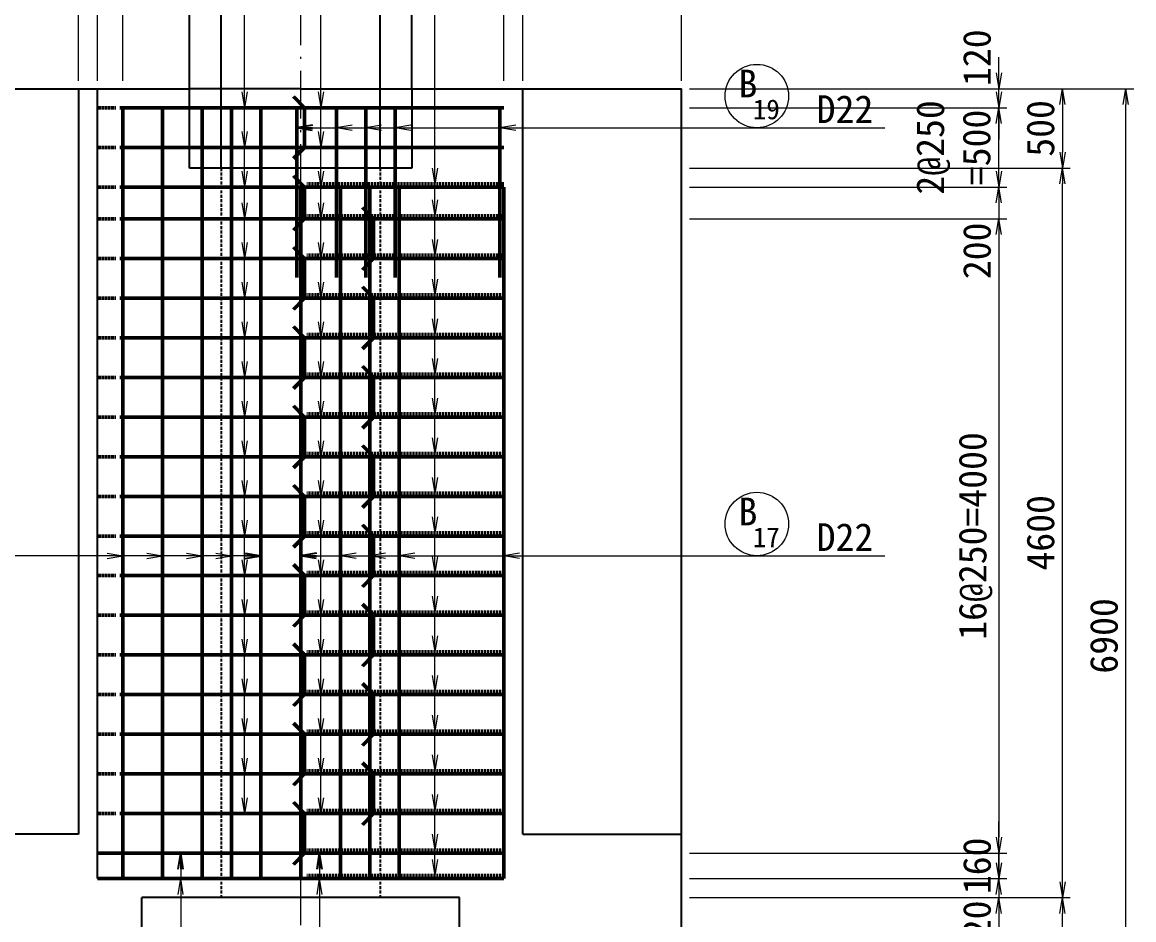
# Model space of a CAD drawing. Header units: millimetres. Extents: x 169470 to 758170, y -17820 to 11880.
# Drawn here: x 272498 to 279503, y -3266 to 2394 of the extents above; entities that cross this region are included whole.
import ezdxf
from ezdxf.enums import TextEntityAlignment as Align

# ---------------------------------------------------------------- set-up
doc = ezdxf.new("R2010")
doc.units = ezdxf.units.MM
doc.header["$LTSCALE"] = 50
doc.header["$PDSIZE"] = 300
doc.linetypes.add('DASHED2', pattern=[0.375, 0.25, -0.125])
doc.linetypes.add('SXF_一点短鎖線', pattern=[9.25, 6, -1.5, 0.25, -1.5])
doc.layers.get('Defpoints').update_dxf_attribs({"color": 151})
for name, color, linetype, lineweight in [('D-BMK', 2, 'SXF_一点短鎖線', 13), ('D-STR', 1, 'Continuous', 25), ('D-STR-DIM', 7, 'Continuous', 13), ('D-STR-HTXT', 7, 'Continuous', 13), ('D-STR-STR1', 2, 'Continuous', 50), ('D-STR-STR3', 4, 'Continuous', 50), ('D-STR-STR4', 1, 'Continuous', 50), ('D-STR-TXT', 7, 'Continuous', 13)]:
    doc.layers.add(name, color=color, linetype=linetype, lineweight=lineweight)
doc.styles.add('YOKO_GOTHIC', font='MS Gothic.ttf')
doc.dimstyles.new('S50', dxfattribs={"dimscale": 50, "dimtxt": 3.5, "dimasz": 2, "dimexe": 1, "dimexo": 1, "dimgap": 1, "dimtad": 1, "dimdec": 0, "dimzin": 1, "dimdsep": 46, "dimtxsty": 'YOKO_GOTHIC', "dimblk": 'OPEN', "dimcen": 0, "dimclrd": 256, "dimclre": 256, "dimclrt": 256, "dimaunit": 1, "dimadec": 3, "dimazin": 0, "dimtfac": 1, "dimtdec": 0, "dimtix": 1, "dimtmove": 2, "dimatfit": 3, "dimldrblk": 'OPEN', "dimfxl": 1, "dimlwd": -1, "dimlwe": -1, "dimarcsym": 2})

# ---------------------------------------------------------------- blocks, each defined once
blk = doc.blocks.new('_Open')
at = {"color": 0, "linetype": 'ByBlock', "lineweight": -2}
for p, q in [((-1, 0.167), (0, 0)), ((-1, -0.167), (0, 0)), ((0, 0), (-1, 0))]:
    blk.add_line(p, q, dxfattribs=at)
blk = doc.blocks.new('*D3433')
at = {"layer": 'D-STR-DIM', "transparency": 16777216}
for p, q in [((276703, 1974.7), (279503, 1974.7)), ((279453, -4825.6), (279453, 1874.7)), ((276703, -4925.6), (279503, -4925.6))]:
    blk.add_line(p, q, dxfattribs=at)
at = {"layer": 'Defpoints', "color": 0, "transparency": 16777216}
for p in [(276653, 1974.7), (279453, 1974.7), (276653, -4925.6)]:
    blk.add_point(p, dxfattribs=at)
at = {"layer": 'D-STR-DIM', "transparency": 16777216, "xscale": 100, "yscale": 100, "zscale": 100}
for p, rotation in [((279453, 1974.7), 90), ((279453, -4925.6), 270)]:
    blk.add_blockref('_Open', p, dxfattribs=dict(at, rotation=rotation))
at = {"layer": 'D-STR-DIM', "transparency": 16777216, "insert": (279315.5, -1475.5), "char_height": 175, "attachment_point": 5, "rotation": 90, "style": 'YOKO_GOTHIC'}
blk.add_mtext('6900', dxfattribs=at)
blk = doc.blocks.new('*D3435')
at = {"layer": 'D-STR-DIM', "transparency": 16777216}
for p, q in [((276703, -3125.6), (279103, -3125.6)), ((279053, -3925.6), (279053, -3225.6)), ((276703, -4025.6), (279103, -4025.6))]:
    blk.add_line(p, q, dxfattribs=at)
at = {"layer": 'Defpoints', "color": 0, "transparency": 16777216}
for p in [(276653, -3125.6), (279053, -3125.6), (276653, -4025.6)]:
    blk.add_point(p, dxfattribs=at)
at = {"layer": 'D-STR-DIM', "transparency": 16777216, "xscale": 100, "yscale": 100, "zscale": 100}
for p, rotation in [((279053, -3125.6), 90), ((279053, -4025.6), 270)]:
    blk.add_blockref('_Open', p, dxfattribs=dict(at, rotation=rotation))
at = {"layer": 'D-STR-DIM', "transparency": 16777216, "insert": (278915.5, -3575.6), "char_height": 175, "attachment_point": 5, "rotation": 90, "style": 'YOKO_GOTHIC'}
blk.add_mtext('900', dxfattribs=at)
blk = doc.blocks.new('*D3436')
at = {"layer": 'D-STR-DIM', "transparency": 16777216}
for p, q in [((276703, 1474.7), (279103, 1474.7)), ((279053, -3025.6), (279053, 1374.7)), ((276703, -3125.6), (279103, -3125.6))]:
    blk.add_line(p, q, dxfattribs=at)
at = {"layer": 'Defpoints', "color": 0, "transparency": 16777216}
for p in [(276653, 1474.7), (279053, 1474.7), (276653, -3125.6)]:
    blk.add_point(p, dxfattribs=at)
at = {"layer": 'D-STR-DIM', "transparency": 16777216, "xscale": 100, "yscale": 100, "zscale": 100}
for p, rotation in [((279053, 1474.7), 90), ((279053, -3125.6), 270)]:
    blk.add_blockref('_Open', p, dxfattribs=dict(at, rotation=rotation))
at = {"layer": 'D-STR-DIM', "transparency": 16777216, "insert": (278915.5, -825.5), "char_height": 175, "attachment_point": 5, "rotation": 90, "style": 'YOKO_GOTHIC'}
blk.add_mtext('4600', dxfattribs=at)
blk = doc.blocks.new('*D3437')
at = {"layer": 'D-STR-DIM', "transparency": 16777216}
for p, q in [((278653, 1454.7), (278653, 1554.7)), ((276703, 1354.7), (278703, 1354.7)), ((278653, 1354.7), (278653, 1154.7)), ((276703, 1154.7), (278703, 1154.7)), ((278653, 1054.7), (278653, 954.7))]:
    blk.add_line(p, q, dxfattribs=at)
at = {"layer": 'Defpoints', "color": 0, "transparency": 16777216}
for p in [(276653, 1354.7), (276653, 1154.7), (278653, 1154.7)]:
    blk.add_point(p, dxfattribs=at)
at = {"layer": 'D-STR-DIM', "transparency": 16777216, "xscale": 100, "yscale": 100, "zscale": 100}
for p, rotation in [((278653, 1354.7), 270), ((278653, 1154.7), 90)]:
    blk.add_blockref('_Open', p, dxfattribs=dict(at, rotation=rotation))
at = {"layer": 'D-STR-DIM', "transparency": 16777216, "insert": (278515.5, 952.7), "char_height": 175, "attachment_point": 5, "rotation": 90, "style": 'YOKO_GOTHIC'}
blk.add_mtext('200', dxfattribs=at)
blk = doc.blocks.new('*D3438')
at = {"layer": 'D-STR-DIM', "transparency": 16777216}
for p, q in [((276703, 1154.7), (278703, 1154.7)), ((278653, 1054.7), (278653, -2745.6)), ((276703, -2845.6), (278703, -2845.6))]:
    blk.add_line(p, q, dxfattribs=at)
at = {"layer": 'Defpoints', "color": 0, "transparency": 16777216}
for p in [(276653, 1154.7), (276653, -2845.6), (278653, -2845.6)]:
    blk.add_point(p, dxfattribs=at)
at = {"layer": 'D-STR-DIM', "transparency": 16777216, "xscale": 100, "yscale": 100, "zscale": 100}
for p, rotation in [((278653, 1154.7), 90), ((278653, -2845.6), 270)]:
    blk.add_blockref('_Open', p, dxfattribs=dict(at, rotation=rotation))
at = {"layer": 'D-STR-DIM', "transparency": 16777216, "insert": (278506.1, -845.5), "char_height": 175, "attachment_point": 5, "rotation": 90, "style": 'YOKO_GOTHIC'}
blk.add_mtext('16@250=4000', dxfattribs=at)
blk = doc.blocks.new('*D3439')
at = {"layer": 'D-STR-DIM', "transparency": 16777216}
for p, q in [((278653, -2745.6), (278653, -2645.6)), ((276703, -2845.6), (278703, -2845.6)), ((278653, -2845.6), (278653, -3005.6)), ((276703, -3005.6), (278703, -3005.6)), ((278653, -3105.6), (278653, -3205.6))]:
    blk.add_line(p, q, dxfattribs=at)
at = {"layer": 'Defpoints', "color": 0, "transparency": 16777216}
for p in [(276653, -2845.6), (276653, -3005.6), (278653, -3005.6)]:
    blk.add_point(p, dxfattribs=at)
at = {"layer": 'D-STR-DIM', "transparency": 16777216, "xscale": 100, "yscale": 100, "zscale": 100}
for p, rotation in [((278653, -2845.6), 270), ((278653, -3005.6), 90)]:
    blk.add_blockref('_Open', p, dxfattribs=dict(at, rotation=rotation))
at = {"layer": 'D-STR-DIM', "transparency": 16777216, "insert": (278515.5, -2925.6), "char_height": 175, "attachment_point": 5, "rotation": 90, "style": 'YOKO_GOTHIC'}
blk.add_mtext('160', dxfattribs=at)
blk = doc.blocks.new('*D3440')
at = {"layer": 'D-STR-DIM', "transparency": 16777216}
for p, q in [((278653, 2074.7), (278653, 2174.7)), ((276703, 1974.7), (278703, 1974.7)), ((278653, 1854.7), (278653, 1974.7)), ((276703, 1854.7), (278703, 1854.7)), ((278653, 1754.7), (278653, 1654.7))]:
    blk.add_line(p, q, dxfattribs=at)
at = {"layer": 'Defpoints', "color": 0, "transparency": 16777216}
for p in [(276653, 1974.7), (278653, 1974.7), (276653, 1854.7)]:
    blk.add_point(p, dxfattribs=at)
at = {"layer": 'D-STR-DIM', "transparency": 16777216, "xscale": 100, "yscale": 100, "zscale": 100}
for p, rotation in [((278653, 1974.7), 270), ((278653, 1854.7), 90)]:
    blk.add_blockref('_Open', p, dxfattribs=dict(at, rotation=rotation))
at = {"layer": 'D-STR-DIM', "transparency": 16777216, "insert": (278515.5, 2170.6), "char_height": 175, "attachment_point": 5, "rotation": 90, "style": 'YOKO_GOTHIC'}
blk.add_mtext('120', dxfattribs=at)
blk = doc.blocks.new('*D3441')
at = {"layer": 'D-STR-DIM', "transparency": 16777216}
for p, q in [((276703, 1974.7), (279103, 1974.7)), ((279053, 1874.7), (279053, 1574.7)), ((276703, 1474.7), (279103, 1474.7))]:
    blk.add_line(p, q, dxfattribs=at)
at = {"layer": 'Defpoints', "color": 0, "transparency": 16777216}
for p in [(276653, 1974.7), (276653, 1474.7), (279053, 1474.7)]:
    blk.add_point(p, dxfattribs=at)
at = {"layer": 'D-STR-DIM', "transparency": 16777216, "xscale": 100, "yscale": 100, "zscale": 100}
for p, rotation in [((279053, 1974.7), 90), ((279053, 1474.7), 270)]:
    blk.add_blockref('_Open', p, dxfattribs=dict(at, rotation=rotation))
at = {"layer": 'D-STR-DIM', "transparency": 16777216, "insert": (278915.5, 1724.7), "char_height": 175, "attachment_point": 5, "rotation": 90, "style": 'YOKO_GOTHIC'}
blk.add_mtext('500', dxfattribs=at)
blk = doc.blocks.new('*D3602')
at = {"layer": 'D-STR-DIM', "transparency": 16777216}
for p, q in [((271853, 2024.7), (271853, 5808.3)), ((271953, 5758.3), (276553, 5758.3)), ((276653, 2024.7), (276653, 5808.3))]:
    blk.add_line(p, q, dxfattribs=at)
at = {"layer": 'Defpoints', "color": 0, "transparency": 16777216}
for p in [(276653, 5758.3), (271853, 1974.7), (276653, 1974.7)]:
    blk.add_point(p, dxfattribs=at)
at = {"layer": 'D-STR-DIM', "transparency": 16777216, "xscale": 100, "yscale": 100, "zscale": 100, "rotation": 180}
blk.add_blockref('_Open', (271853, 5758.3), dxfattribs=at)
at = {"layer": 'D-STR-DIM', "transparency": 16777216, "xscale": 100, "yscale": 100, "zscale": 100}
blk.add_blockref('_Open', (276653, 5758.3), dxfattribs=at)
at = {"layer": 'D-STR-DIM', "transparency": 16777216, "insert": (274253, 5895.8), "char_height": 175, "attachment_point": 5, "style": 'YOKO_GOTHIC'}
blk.add_mtext('4800', dxfattribs=at)
blk = doc.blocks.new('*D3605')
at = {"layer": 'D-STR-DIM', "transparency": 16777216}
for p, q in [((272853, 2024.7), (272853, 5008.3)), ((272973, 2024.7), (272973, 5008.3)), ((272753, 4958.3), (272653, 4958.3)), ((272853, 4958.3), (272973, 4958.3)), ((273073, 4958.3), (273173, 4958.3))]:
    blk.add_line(p, q, dxfattribs=at)
at = {"layer": 'Defpoints', "color": 0, "transparency": 16777216}
for p in [(272973, 4958.3), (272853, 1974.7), (272973, 1974.7)]:
    blk.add_point(p, dxfattribs=at)
at = {"layer": 'D-STR-DIM', "transparency": 16777216, "xscale": 100, "yscale": 100, "zscale": 100}
blk.add_blockref('_Open', (272853, 4958.3), dxfattribs=at)
at = {"layer": 'D-STR-DIM', "transparency": 16777216, "xscale": 100, "yscale": 100, "zscale": 100, "rotation": 180}
blk.add_blockref('_Open', (272973, 4958.3), dxfattribs=at)
at = {"layer": 'D-STR-DIM', "transparency": 16777216, "insert": (272804.1, 5095.8), "char_height": 175, "attachment_point": 5, "style": 'YOKO_GOTHIC'}
blk.add_mtext('120', dxfattribs=at)
blk = doc.blocks.new('*D3606')
at = {"layer": 'D-STR-DIM', "transparency": 16777216}
for p, q in [((272973, 2024.7), (272973, 5008.3)), ((273133, 2024.7), (273133, 5008.3)), ((272873, 4958.3), (272773, 4958.3)), ((272973, 4958.3), (273133, 4958.3)), ((273233, 4958.3), (273333, 4958.3))]:
    blk.add_line(p, q, dxfattribs=at)
at = {"layer": 'Defpoints', "color": 0, "transparency": 16777216}
for p in [(273133, 4958.3), (272973, 1974.7), (273133, 1974.7)]:
    blk.add_point(p, dxfattribs=at)
at = {"layer": 'D-STR-DIM', "transparency": 16777216, "xscale": 100, "yscale": 100, "zscale": 100}
blk.add_blockref('_Open', (272973, 4958.3), dxfattribs=at)
at = {"layer": 'D-STR-DIM', "transparency": 16777216, "xscale": 100, "yscale": 100, "zscale": 100, "rotation": 180}
blk.add_blockref('_Open', (273133, 4958.3), dxfattribs=at)
at = {"layer": 'D-STR-DIM', "transparency": 16777216, "insert": (273053, 4627.5), "char_height": 175, "attachment_point": 5, "style": 'YOKO_GOTHIC'}
blk.add_mtext('160', dxfattribs=at)
blk = doc.blocks.new('*D3607')
at = {"layer": 'D-STR-DIM', "transparency": 16777216}
for p, q in [((273133, 2024.7), (273133, 5008.3)), ((273633, 3037.2), (273633, 5008.3)), ((273233, 4958.3), (273533, 4958.3))]:
    blk.add_line(p, q, dxfattribs=at)
at = {"layer": 'Defpoints', "color": 0, "transparency": 16777216}
for p in [(273633, 4958.3), (273633, 2987.2), (273133, 1974.7)]:
    blk.add_point(p, dxfattribs=at)
at = {"layer": 'D-STR-DIM', "transparency": 16777216, "xscale": 100, "yscale": 100, "zscale": 100, "rotation": 180}
blk.add_blockref('_Open', (273133, 4958.3), dxfattribs=at)
at = {"layer": 'D-STR-DIM', "transparency": 16777216, "xscale": 100, "yscale": 100, "zscale": 100}
blk.add_blockref('_Open', (273633, 4958.3), dxfattribs=at)
at = {"layer": 'D-STR-DIM', "transparency": 16777216, "insert": (273383, 4958.3), "char_height": 175, "attachment_point": 5, "style": 'YOKO_GOTHIC'}
blk.add_mtext('2@250\\P=500', dxfattribs=at)
blk = doc.blocks.new('*D3611')
at = {"layer": 'D-STR-DIM', "transparency": 16777216}
for p, q in [((275533, 2024.7), (275533, 5008.3)), ((275653, 2024.7), (275653, 5008.3)), ((275433, 4958.3), (275333, 4958.3)), ((275653, 4958.3), (275533, 4958.3)), ((275753, 4958.3), (275853, 4958.3))]:
    blk.add_line(p, q, dxfattribs=at)
at = {"layer": 'Defpoints', "color": 0, "transparency": 16777216}
for p in [(275533, 4958.3), (275533, 1974.7), (275653, 1974.7)]:
    blk.add_point(p, dxfattribs=at)
at = {"layer": 'D-STR-DIM', "transparency": 16777216, "xscale": 100, "yscale": 100, "zscale": 100}
blk.add_blockref('_Open', (275533, 4958.3), dxfattribs=at)
at = {"layer": 'D-STR-DIM', "transparency": 16777216, "xscale": 100, "yscale": 100, "zscale": 100, "rotation": 180}
blk.add_blockref('_Open', (275653, 4958.3), dxfattribs=at)
at = {"layer": 'D-STR-DIM', "transparency": 16777216, "insert": (275593, 5095.8), "char_height": 175, "attachment_point": 5, "style": 'YOKO_GOTHIC'}
blk.add_mtext('120', dxfattribs=at)
blk = doc.blocks.new('*D3612')
at = {"layer": 'D-STR-DIM', "transparency": 16777216}
for p, q in [((274873, 3037.2), (274873, 5008.3)), ((275533, 2024.7), (275533, 5008.3)), ((275433, 4958.3), (274973, 4958.3))]:
    blk.add_line(p, q, dxfattribs=at)
at = {"layer": 'Defpoints', "color": 0, "transparency": 16777216}
for p in [(274873, 4958.3), (274873, 2987.2), (275533, 1974.7)]:
    blk.add_point(p, dxfattribs=at)
at = {"layer": 'D-STR-DIM', "transparency": 16777216, "xscale": 100, "yscale": 100, "zscale": 100, "rotation": 180}
blk.add_blockref('_Open', (274873, 4958.3), dxfattribs=at)
at = {"layer": 'D-STR-DIM', "transparency": 16777216, "xscale": 100, "yscale": 100, "zscale": 100}
blk.add_blockref('_Open', (275533, 4958.3), dxfattribs=at)
at = {"layer": 'D-STR-DIM', "transparency": 16777216, "insert": (275203, 5095.8), "char_height": 175, "attachment_point": 5, "style": 'YOKO_GOTHIC'}
blk.add_mtext('660', dxfattribs=at)
blk = doc.blocks.new('*D3624')
at = {"layer": 'D-STR-DIM', "transparency": 16777216}
for p, q in [((278653, -2905.6), (278653, -2805.6)), ((276703, -3005.6), (278703, -3005.6)), ((278653, -3005.6), (278653, -3125.6)), ((276703, -3125.6), (278703, -3125.6)), ((278653, -3225.6), (278653, -3325.6))]:
    blk.add_line(p, q, dxfattribs=at)
at = {"layer": 'Defpoints', "color": 0, "transparency": 16777216}
for p in [(276653, -3005.6), (276653, -3125.6), (278653, -3125.6)]:
    blk.add_point(p, dxfattribs=at)
at = {"layer": 'D-STR-DIM', "transparency": 16777216, "xscale": 100, "yscale": 100, "zscale": 100}
for p, rotation in [((278653, -3005.6), 270), ((278653, -3125.6), 90)]:
    blk.add_blockref('_Open', p, dxfattribs=dict(at, rotation=rotation))
at = {"layer": 'D-STR-DIM', "transparency": 16777216, "insert": (278515.5, -3322.3), "char_height": 175, "attachment_point": 5, "rotation": 90, "style": 'YOKO_GOTHIC'}
blk.add_mtext('120', dxfattribs=at)
blk = doc.blocks.new('*D4574')
at = {"layer": 'D-STR-DIM', "transparency": 16777216}
for p, q in [((272853, 2024.7), (272853, 5408.3)), ((273553, 3037.2), (273553, 5408.3)), ((273453, 5358.3), (272953, 5358.3))]:
    blk.add_line(p, q, dxfattribs=at)
at = {"layer": 'Defpoints', "color": 0, "transparency": 16777216}
for p in [(272853, 5358.3), (273553, 2987.2), (272853, 1974.7)]:
    blk.add_point(p, dxfattribs=at)
at = {"layer": 'D-STR-DIM', "transparency": 16777216, "xscale": 100, "yscale": 100, "zscale": 100, "rotation": 180}
blk.add_blockref('_Open', (272853, 5358.3), dxfattribs=at)
at = {"layer": 'D-STR-DIM', "transparency": 16777216, "xscale": 100, "yscale": 100, "zscale": 100}
blk.add_blockref('_Open', (273553, 5358.3), dxfattribs=at)
at = {"layer": 'D-STR-DIM', "transparency": 16777216, "insert": (273203, 5495.8), "char_height": 175, "attachment_point": 5, "style": 'YOKO_GOTHIC'}
blk.add_mtext('700', dxfattribs=at)
blk = doc.blocks.new('*D4575')
at = {"layer": 'D-STR-DIM', "transparency": 16777216}
for p, q in [((271853, 2024.7), (271853, 5408.3)), ((272853, 2024.7), (272853, 5408.3)), ((272753, 5358.3), (271953, 5358.3))]:
    blk.add_line(p, q, dxfattribs=at)
at = {"layer": 'Defpoints', "color": 0, "transparency": 16777216}
for p in [(271853, 5358.3), (271853, 1974.7), (272853, 1974.7)]:
    blk.add_point(p, dxfattribs=at)
at = {"layer": 'D-STR-DIM', "transparency": 16777216, "xscale": 100, "yscale": 100, "zscale": 100, "rotation": 180}
blk.add_blockref('_Open', (271853, 5358.3), dxfattribs=at)
at = {"layer": 'D-STR-DIM', "transparency": 16777216, "xscale": 100, "yscale": 100, "zscale": 100}
blk.add_blockref('_Open', (272853, 5358.3), dxfattribs=at)
at = {"layer": 'D-STR-DIM', "transparency": 16777216, "insert": (272353, 5495.8), "char_height": 175, "attachment_point": 5, "style": 'YOKO_GOTHIC'}
blk.add_mtext('1000', dxfattribs=at)
blk = doc.blocks.new('*D3826')
at = {"layer": 'D-STR-DIM', "transparency": 16777216}
for p, q in [((274953, 3037.2), (274953, 5408.3)), ((275653, 2024.7), (275653, 5408.3)), ((275053, 5358.3), (275553, 5358.3))]:
    blk.add_line(p, q, dxfattribs=at)
at = {"layer": 'Defpoints', "color": 0, "transparency": 16777216}
for p in [(275653, 5358.3), (274953, 2987.2), (275653, 1974.7)]:
    blk.add_point(p, dxfattribs=at)
at = {"layer": 'D-STR-DIM', "transparency": 16777216, "xscale": 100, "yscale": 100, "zscale": 100, "rotation": 180}
blk.add_blockref('_Open', (274953, 5358.3), dxfattribs=at)
at = {"layer": 'D-STR-DIM', "transparency": 16777216, "xscale": 100, "yscale": 100, "zscale": 100}
blk.add_blockref('_Open', (275653, 5358.3), dxfattribs=at)
at = {"layer": 'D-STR-DIM', "transparency": 16777216, "insert": (275303, 5495.8), "char_height": 175, "attachment_point": 5, "style": 'YOKO_GOTHIC'}
blk.add_mtext('700', dxfattribs=at)
blk = doc.blocks.new('*D3827')
at = {"layer": 'D-STR-DIM', "transparency": 16777216}
for p, q in [((275653, 2024.7), (275653, 5408.3)), ((276653, 2024.7), (276653, 5408.3)), ((275753, 5358.3), (276553, 5358.3))]:
    blk.add_line(p, q, dxfattribs=at)
at = {"layer": 'Defpoints', "color": 0, "transparency": 16777216}
for p in [(276653, 5358.3), (275653, 1974.7), (276653, 1974.7)]:
    blk.add_point(p, dxfattribs=at)
at = {"layer": 'D-STR-DIM', "transparency": 16777216, "xscale": 100, "yscale": 100, "zscale": 100, "rotation": 180}
blk.add_blockref('_Open', (275653, 5358.3), dxfattribs=at)
at = {"layer": 'D-STR-DIM', "transparency": 16777216, "xscale": 100, "yscale": 100, "zscale": 100}
blk.add_blockref('_Open', (276653, 5358.3), dxfattribs=at)
at = {"layer": 'D-STR-DIM', "transparency": 16777216, "insert": (276153, 5495.8), "char_height": 175, "attachment_point": 5, "style": 'YOKO_GOTHIC'}
blk.add_mtext('1000', dxfattribs=at)
blk = doc.blocks.new('*D3902')
at = {"layer": 'D-STR-DIM', "transparency": 16777216}
for p, q in [((278653, 1954.7), (278653, 2054.7)), ((276703, 1854.7), (278703, 1854.7)), ((278653, 1354.7), (278653, 1854.7)), ((276703, 1354.7), (278703, 1354.7)), ((278653, 1254.7), (278653, 1154.7))]:
    blk.add_line(p, q, dxfattribs=at)
at = {"layer": 'Defpoints', "color": 0, "transparency": 16777216}
for p in [(276653, 1854.7), (278653, 1854.7), (276653, 1354.7)]:
    blk.add_point(p, dxfattribs=at)
at = {"layer": 'D-STR-DIM', "transparency": 16777216, "xscale": 100, "yscale": 100, "zscale": 100}
for p, rotation in [((278653, 1854.7), 270), ((278653, 1354.7), 90)]:
    blk.add_blockref('_Open', p, dxfattribs=dict(at, rotation=rotation))
at = {"layer": 'D-STR-DIM', "transparency": 16777216, "insert": (278367.4, 1604.7), "char_height": 175, "attachment_point": 5, "rotation": 90, "style": 'YOKO_GOTHIC'}
blk.add_mtext('2@250\\P=500', dxfattribs=at)

msp = doc.modelspace()

# ---------------------------------------------------------------- linework, layer by layer
at = {"layer": 'D-BMK'}
msp.add_line((274252.96, -5149.84), (274252.96, 3386.4), dxfattribs=at)
at = {"layer": 'D-STR'}
for p, q in [((273552.96, 1974.68), (273552.96, 2987.2)), ((273752.96, 1474.68), (273752.96, 2987.2)), ((274752.96, 1474.68), (274752.96, 2987.2)), ((274952.96, 1974.68), (274952.96, 2987.2)), ((271852.96, 1974.68), (273552.96, 1974.68)), ((272852.96, 1974.68), (272852.96, -2725.61)), ((273552.96, 1474.68), (273552.96, 1974.68)), ((274252.96, 1974.68), (276652.96, 1974.68)), ((274952.96, 1974.68), (274952.96, 1474.68)), ((274952.96, 1974.68), (274952.96, 1474.68)), ((275652.96, -2725.61), (275652.96, 1974.68)), ((276652.96, -4925.61), (276652.96, 1974.68)), ((274252.96, 1474.68), (273552.96, 1474.68)), ((274952.96, 1474.68), (274252.96, 1474.68)), ((274952.96, 1474.68), (274252.96, 1474.68)), ((272852.96, -2725.61), (271852.96, -2725.61)), ((275652.96, -2725.61), (276652.96, -2725.61)), ((273252.96, -4025.61), (273252.96, -3125.61)), ((275252.96, -3125.61), (273252.96, -3125.61)), ((275252.96, -4025.61), (275252.96, -3125.61))]:
    msp.add_line(p, q, dxfattribs=at)
at = {"layer": 'D-STR', "ltscale": 0.2}
msp.add_line((274252.96, 1974.68), (273552.96, 1974.68), dxfattribs=at)
at = {"layer": 'D-STR', "linetype": 'DASHED2', "ltscale": 1.5}
for p, q in [((273752.96, 1474.68), (273752.96, -3125.61)), ((274752.96, 1474.68), (274752.96, -3125.61))]:
    msp.add_line(p, q, dxfattribs=at)
at = {"layer": 'D-STR-HTXT'}
for p, q in [((273898.97, -2595.61), (273898.97, 3332.01)), ((274379.84, -2595.61), (274379.84, 3332.01)), ((275098.19, -2985.61), (275098.19, 2600.23)), ((276927.96, 1728.65), (277934.53, 1728.65)), ((276927.96, -970.01), (277934.53, -970.01))]:
    msp.add_line(p, q, dxfattribs=at)
at = {"layer": 'D-STR-HTXT', "color": 1}
for centre in [(277127.96, 1928.65), (277127.96, -770.01)]:
    msp.add_circle(centre, 200, dxfattribs=at)
at = {"layer": 'D-STR-STR1', "linetype": 'DASHED2', "ltscale": 0.5}
for p, q in [((273087.96, 1854.68), (272972.97, 1854.68)), ((273087.96, 1604.68), (272972.97, 1604.68)), ((273087.96, 1354.68), (272972.97, 1354.68)), ((273087.96, 1154.39), (272972.97, 1154.39)), ((273087.96, 904.39), (272972.97, 904.39)), ((273087.96, 654.39), (272972.97, 654.39)), ((273087.96, 404.39), (272972.97, 404.39)), ((273087.96, 154.39), (272972.97, 154.39)), ((273087.96, -95.61), (272972.97, -95.61)), ((273087.96, -345.61), (272972.97, -345.61)), ((273087.96, -595.61), (272972.97, -595.61)), ((273087.96, -845.61), (272972.97, -845.61)), ((273087.96, -1095.61), (272972.97, -1095.61)), ((273087.96, -1345.61), (272972.97, -1345.61)), ((273087.96, -1595.61), (272972.97, -1595.61)), ((273087.96, -1845.61), (272972.97, -1845.61)), ((273087.96, -2095.61), (272972.97, -2095.61)), ((273087.96, -2345.61), (272972.97, -2345.61)), ((273087.96, -2595.61), (272972.97, -2595.61))]:
    msp.add_line(p, q, dxfattribs=at)
at = {"layer": 'D-STR-STR1'}
for p, q in [((275532.96, 1854.68), (273112.96, 1854.68)), ((273132.96, 1854.68), (273132.96, -3005.61)), ((273382.96, 1854.68), (273382.96, -3005.61)), ((273632.96, 1854.68), (273632.96, -3005.61)), ((273817.96, 1854.68), (273817.96, -3005.61)), ((274002.96, 1854.68), (274002.96, -3005.61)), ((274227.96, 1854.68), (274227.96, 784.68)), ((274477.96, 1854.68), (274477.96, 784.68)), ((274662.96, 1854.68), (274662.96, 784.68)), ((274847.96, 1854.68), (274847.96, 784.68)), ((275507.96, 1854.68), (275507.96, 784.68)), ((275532.96, 1604.68), (273112.96, 1604.68)), ((275532.96, 1354.68), (273112.96, 1354.68)), ((274252.96, 1354.68), (274252.96, -3005.61)), ((274502.96, -3005.61), (274502.96, 1354.68)), ((274687.96, -3005.61), (274687.96, 1354.68)), ((274872.96, -3005.61), (274872.96, 1354.68)), ((275532.96, -3005.61), (275532.96, 1354.68)), ((275532.96, 1154.39), (273112.96, 1154.39)), ((275532.96, 904.39), (273112.96, 904.39)), ((275532.96, 654.39), (273112.96, 654.39)), ((275532.96, 404.39), (273112.96, 404.39)), ((275532.96, 154.39), (273112.96, 154.39)), ((275532.96, -95.61), (273112.96, -95.61)), ((275532.96, -345.61), (273112.96, -345.61)), ((275532.96, -595.61), (273112.96, -595.61)), ((275532.96, -845.61), (273112.96, -845.61)), ((275532.96, -1095.61), (273112.96, -1095.61)), ((275532.96, -1345.61), (273112.96, -1345.61)), ((275532.96, -1595.61), (273112.96, -1595.61)), ((275532.96, -1845.61), (273112.96, -1845.61)), ((275532.96, -2095.61), (273112.96, -2095.61)), ((275532.96, -2345.61), (273112.96, -2345.61)), ((275532.96, -2595.61), (273112.96, -2595.61)), ((275532.96, -2845.61), (272972.97, -2845.61)), ((275532.96, -3005.61), (272972.97, -3005.61))]:
    msp.add_line(p, q, dxfattribs=at)
at = {"layer": 'D-STR-STR3'}
for points in [[(274207.25, 1533.97), (274277.96, 1604.68), (274277.96, 1854.68), (274207.25, 1925.39)], [(274207.25, 1083.68), (274277.96, 1154.39), (274277.96, 1354.68), (274207.25, 1425.39)], [(274642.25, 833.68), (274712.96, 904.39), (274712.96, 1154.39), (274642.25, 1225.1)], [(274207.25, 583.68), (274277.96, 654.39), (274277.96, 904.39), (274207.25, 975.1)], [(274642.25, 333.68), (274712.96, 404.39), (274712.96, 654.39), (274642.25, 725.1)], [(274207.25, 83.68), (274277.96, 154.39), (274277.96, 404.39), (274207.25, 475.1)], [(274642.25, -166.32), (274712.96, -95.61), (274712.96, 154.39), (274642.25, 225.1)], [(274207.25, -416.32), (274277.96, -345.61), (274277.96, -95.61), (274207.25, -24.9)], [(274642.25, -666.32), (274712.96, -595.61), (274712.96, -345.61), (274642.25, -274.9)], [(274207.25, -916.32), (274277.96, -845.61), (274277.96, -595.61), (274207.25, -524.9)], [(274642.25, -1166.32), (274712.96, -1095.61), (274712.96, -845.61), (274642.25, -774.9)], [(274207.25, -1416.32), (274277.96, -1345.61), (274277.96, -1095.61), (274207.25, -1024.9)], [(274642.25, -1666.32), (274712.96, -1595.61), (274712.96, -1345.61), (274642.25, -1274.9)], [(274207.25, -1916.32), (274277.96, -1845.61), (274277.96, -1595.61), (274207.25, -1524.9)], [(274642.25, -2166.32), (274712.96, -2095.61), (274712.96, -1845.61), (274642.25, -1774.9)], [(274207.25, -2416.32), (274277.96, -2345.61), (274277.96, -2095.61), (274207.25, -2024.9)], [(274642.25, -2666.32), (274712.96, -2595.61), (274712.96, -2345.61), (274642.25, -2274.9)], [(274207.25, -2916.32), (274277.96, -2845.61), (274277.96, -2595.61), (274207.25, -2524.9)]]:
    msp.add_lwpolyline(points, dxfattribs=at)
at = {"layer": 'D-STR-STR4', "linetype": 'DASHED2'}
for p, q in [((275532.96, 1374.68), (274292.67, 1374.68)), ((275532.96, 1174.39), (274292.67, 1174.39)), ((275532.96, 924.39), (274292.67, 924.39)), ((275532.96, 674.39), (274292.67, 674.39)), ((275532.96, 424.39), (274292.67, 424.39)), ((275532.96, 174.39), (274292.67, 174.39)), ((275532.96, -75.61), (274292.67, -75.61)), ((275532.96, -325.61), (274292.67, -325.61)), ((275532.96, -575.61), (274292.67, -575.61)), ((275532.96, -825.61), (274292.67, -825.61)), ((275532.96, -1075.61), (274292.67, -1075.61)), ((275532.96, -1325.61), (274292.67, -1325.61)), ((275532.96, -1575.61), (274292.67, -1575.61)), ((275532.96, -1825.61), (274292.67, -1825.61)), ((275532.96, -2075.61), (274292.67, -2075.61)), ((275532.96, -2325.61), (274292.67, -2325.61)), ((275532.96, -2575.61), (274292.67, -2575.61)), ((275532.96, -2825.61), (274292.67, -2825.61)), ((275532.96, -2985.61), (274292.67, -2985.61))]:
    msp.add_line(p, q, dxfattribs=at)
at = {"layer": 'Defpoints'}
msp.add_line((272972.97, -3005.61), (272972.97, 1974.68), dxfattribs=at)

# ---------------------------------------------------------------- block references
at = {"layer": 'D-STR-HTXT', "yscale": 100, "zscale": 100}
for p, xscale, rotation in [((273898.97, 1854.68), 100, 270), ((274379.84, 1854.68), 100, 270), ((273898.97, 1604.68), 100, 270), ((274379.84, 1604.68), 100, 270), ((274477.96, 1728.65), 100, 180), ((274662.96, 1728.65), 100, 180), ((274847.96, 1728.65), 100, 180), ((275507.96, 1728.65), 100, 180), ((275098.19, 1374.68), 100, 270), ((273898.97, 1354.68), 100, 270), ((274379.84, 1354.68), 100, 270), ((275098.19, 1174.39), 100, 270), ((273898.97, 1154.39), 100, 270), ((274379.84, 1154.39), 100, 270), ((273898.97, 904.39), 100, 270), ((274379.84, 904.39), 100, 270), ((275098.19, 924.39), 100, 270), ((275098.19, 674.39), 100, 270), ((273898.97, 654.39), 100, 270), ((274379.84, 654.39), 100, 270), ((273898.97, 404.39), 100, 270), ((274379.84, 404.39), 100, 270), ((275098.19, 424.39), 100, 270), ((273898.97, 154.39), 100, 270), ((274379.84, 154.39), 100, 270), ((275098.19, 174.39), 100, 270), ((273898.97, -95.61), 100, 270), ((274379.84, -95.61), 100, 270), ((275098.19, -75.61), 100, 270), ((273898.97, -345.61), 100, 270), ((274379.84, -345.61), 100, 270), ((275098.19, -325.61), 100, 270), ((275098.19, -575.61), 100, 270), ((273898.97, -595.61), 100, 270), ((274379.84, -595.61), 100, 270), ((273898.97, -845.61), 100, 270), ((274379.84, -845.61), 100, 270), ((275098.19, -825.61), 100, 270), ((273132.96, -969.97), -100, 180), ((273382.96, -969.97), -100, 180), ((273632.96, -969.97), -100, 180), ((273817.96, -969.97), -100, 180), ((274502.96, -970.01), 100, 180), ((274687.96, -970.01), 100, 180), ((274872.96, -970.01), 100, 180), ((275098.19, -1075.61), 100, 270), ((275532.96, -970.01), 100, 180), ((273898.97, -1095.61), 100, 270), ((274379.84, -1095.61), 100, 270), ((273898.97, -1345.61), 100, 270), ((274379.84, -1345.61), 100, 270), ((275098.19, -1325.61), 100, 270), ((273898.97, -1595.61), 100, 270), ((274379.84, -1595.61), 100, 270), ((275098.19, -1575.61), 100, 270), ((273898.97, -1845.61), 100, 270), ((274379.84, -1845.61), 100, 270), ((275098.19, -1825.61), 100, 270), ((273898.97, -2095.61), 100, 270), ((274379.84, -2095.61), 100, 270), ((275098.19, -2075.61), 100, 270), ((275098.19, -2325.61), 100, 270), ((273898.97, -2345.61), 100, 270), ((274379.84, -2345.61), 100, 270), ((273898.97, -2595.61), 100, 270), ((274379.84, -2595.61), 100, 270), ((275098.19, -2575.61), 100, 270), ((275098.19, -2825.61), 100, 270), ((275098.19, -2985.61), 100, 270), ((273496.84, -3005.61), 100, 89.99999999999999), ((274372.66, -3005.61), 100, 89.99999999999999)]:
    msp.add_blockref('_Open', p, dxfattribs=dict(at, xscale=xscale, rotation=rotation))

# ---------------------------------------------------------------- texts
at = {"layer": 'D-STR-TXT', "color": 1, "style": 'YOKO_GOTHIC'}
for s, height, p in [('B', 175, (277071.69, 1920.34)), ('19', 125, (277187.35, 1782.53)), ('B', 175, (277071.69, -778.33)), ('17', 125, (277187.35, -916.13))]:
    msp.add_text(s, height=height, dxfattribs=at).set_placement(p, align=Align.CENTER)
for p in [(277504.48, 1758.65), (277504.48, -940.01)]:
    msp.add_text('D22', height=175, dxfattribs=at).set_placement(p)

# ---------------------------------------------------------------- dimensions: what is measured, and where the dimension line sits
at = {"layer": 'D-STR-DIM'}
for base, p1, p2, picture, middle in [((276652.96, 5758.33), (271852.96, 1974.68), (276652.96, 1974.68), '*D3602', (274252.96, 5895.83)), ((271852.96, 5358.33), (272852.96, 1974.68), (271852.96, 1974.68), '*D4575', (272352.96, 5495.83)), ((272852.96, 5358.33), (273552.96, 2987.2), (272852.96, 1974.68), '*D4574', (273202.96, 5495.83))]:
    dim = msp.add_linear_dim(base=base, p1=p1, p2=p2, dimstyle='S50', dxfattribs=at)
    dim.commit()
    dim.dimension.update_dxf_attribs({"geometry": picture, "text_midpoint": middle})
for base, p1, p2, angle, picture, middle in [((275652.96, 5358.33), (274952.96, 2987.2), (275652.96, 1974.68), 180, '*D3826', (275302.96, 5495.83)), ((276652.96, 5358.33), (275652.96, 1974.68), (276652.96, 1974.68), 180, '*D3827', (276152.96, 5495.83)), ((274872.96, 4958.33), (275532.96, 1974.68), (274872.96, 2987.2), 180, '*D3612', (275202.96, 5095.83)), ((275532.96, 4958.33), (275652.96, 1974.68), (275532.96, 1974.68), 180, '*D3611', (275592.96, 5095.83)), ((279452.96, 1974.68), (276652.96, -4925.61), (276652.96, 1974.68), 90, '*D3433', (279315.46, -1475.46)), ((279052.96, 1474.68), (276652.96, 1974.68), (276652.96, 1474.68), 90, '*D3441', (278915.46, 1724.68)), ((279052.96, 1474.68), (276652.96, -3125.61), (276652.96, 1474.68), 90, '*D3436', (278915.46, -825.46)), ((278652.96, -3005.61), (276652.96, -2845.61), (276652.96, -3005.61), 90, '*D3439', (278515.46, -2925.61)), ((279052.96, -3125.61), (276652.96, -4025.61), (276652.96, -3125.61), 90, '*D3435', (278915.46, -3575.61))]:
    dim = msp.add_linear_dim(base=base, p1=p1, p2=p2, angle=angle, dimstyle='S50', dxfattribs=at)
    dim.commit()
    dim.dimension.update_dxf_attribs({"geometry": picture, "text_midpoint": middle})
for base, p1, p2, picture, middle in [((272972.96, 4958.33), (272852.96, 1974.68), (272972.96, 1974.68), '*D3605', (272804.1, 5095.83)), ((273132.96, 4958.33), (272972.96, 1974.68), (273132.96, 1974.68), '*D3606', (273052.96, 4627.54))]:
    dim = msp.add_linear_dim(base=base, p1=p1, p2=p2, dimstyle='S50', dxfattribs=at)
    dim.commit()
    dim.dimension.update_dxf_attribs({"geometry": picture, "text_midpoint": middle, "dimtype": 160})
dim = msp.add_linear_dim(base=(273632.96, 4958.33), p1=(273132.96, 1974.68), p2=(273632.96, 2987.2), text='2@250\\P=<>', dimstyle='S50', dxfattribs=at)
dim.commit()
dim.dimension.update_dxf_attribs({"geometry": '*D3607', "text_midpoint": (273382.96, 4958.33), "dimtype": 160})
for base, p1, p2, picture, middle in [((278652.96, 1974.68), (276652.96, 1854.68), (276652.96, 1974.68), '*D3440', (278515.46, 2170.6)), ((278652.96, 1154.68), (276652.96, 1354.68), (276652.96, 1154.68), '*D3437', (278515.46, 952.71)), ((278652.96, -3125.61), (276652.96, -3005.61), (276652.96, -3125.61), '*D3624', (278515.46, -3322.29))]:
    dim = msp.add_linear_dim(base=base, p1=p1, p2=p2, angle=90, dimstyle='S50', dxfattribs=at)
    dim.commit()
    dim.dimension.update_dxf_attribs({"geometry": picture, "text_midpoint": middle, "dimtype": 160})
for base, p1, p2, text, picture, middle in [((278652.96, 1854.68), (276652.96, 1354.68), (276652.96, 1854.68), '2@250\\P=<>', '*D3902', (278367.41, 1604.68)), ((278652.96, -2845.61), (276652.96, 1154.68), (276652.96, -2845.61), '16@250=<>', '*D3438', (278506.14, -845.46))]:
    dim = msp.add_linear_dim(base=base, p1=p1, p2=p2, angle=90, text=text, dimstyle='S50', dxfattribs=at)
    dim.commit()
    dim.dimension.update_dxf_attribs({"geometry": picture, "text_midpoint": middle})

# ---------------------------------------------------------------- leaders
at = {"layer": 'D-STR-HTXT'}
for points in [[(274227.96, 1728.65), (276927.96, 1728.65)], [(274002.96, -969.97), (271327.96, -969.97)], [(274252.96, -970.01), (276927.96, -970.01)], [(273496.84, -2845.61), (273496.84, -5691.12)], [(274372.66, -2845.61), (274372.66, -5691.12)]]:
    msp.add_leader(points, dimstyle='S50', dxfattribs=at)

doc.saveas('drawing.dxf')
